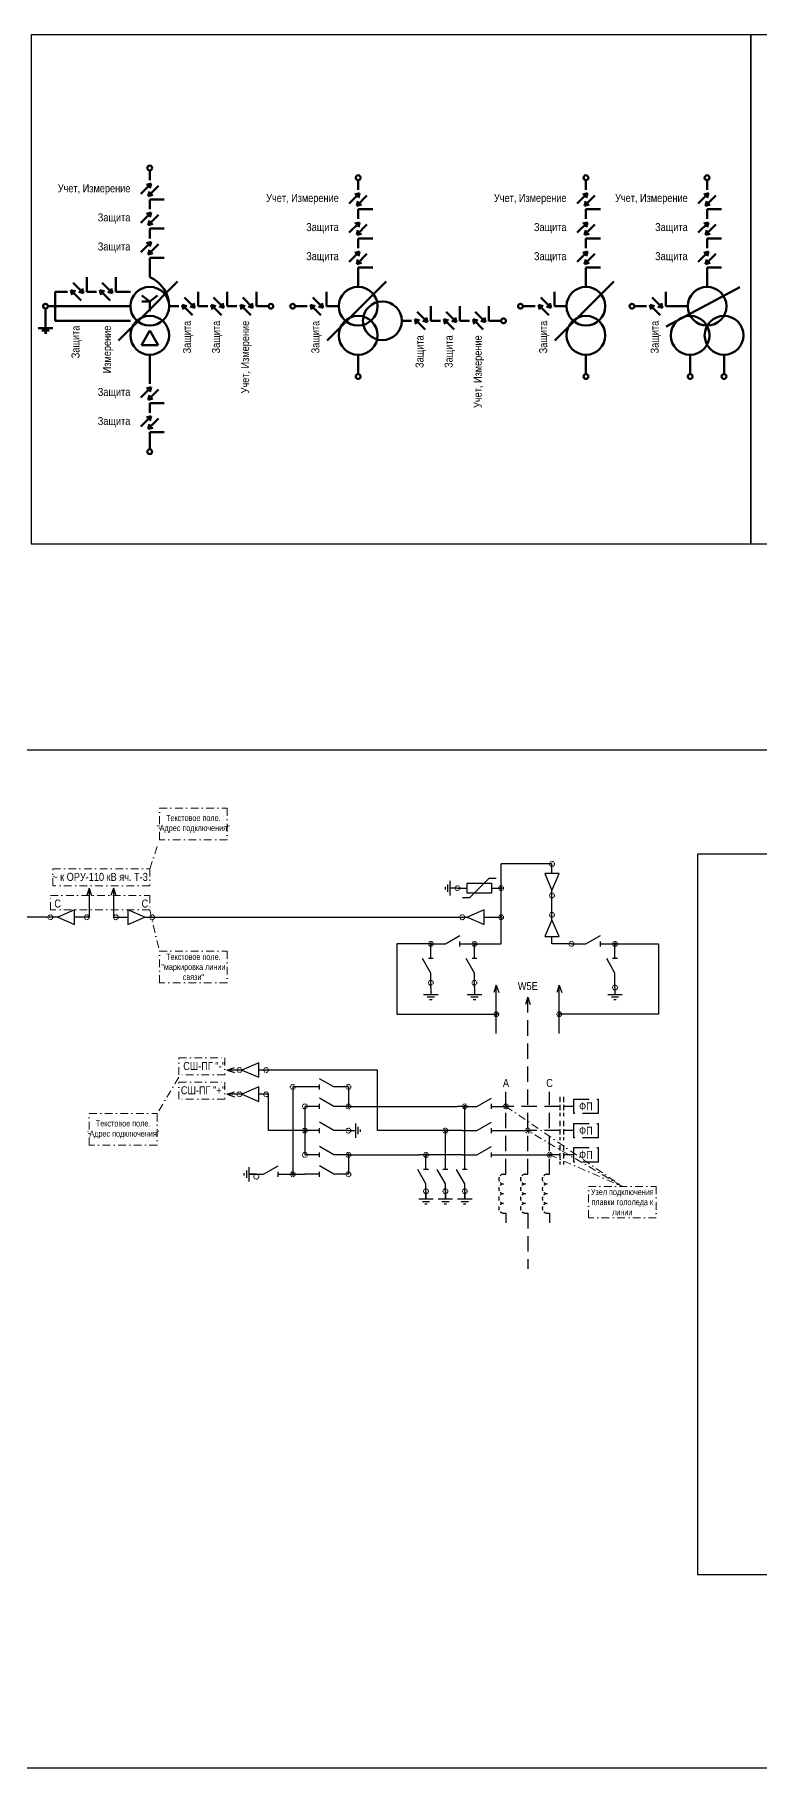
# Model space of a CAD drawing. Header units: millimetres. Extents: x 2565 to 10526, y 3800 to 9503.
# Drawn here: x 4684 to 4983, y 3800 to 4515 of the extents above; entities that cross this region are included whole.
import ezdxf
from ezdxf.enums import TextEntityAlignment as Align

# ---------------------------------------------------------------- set-up
doc = ezdxf.new("R2010")
doc.units = ezdxf.units.MM
doc.linetypes.add('штриховая2', pattern=[9.525, 6.35, -3.175])
doc.linetypes.add('штрихпунктирная2', pattern=[12.7, 6.35, -3.175, 0, -3.175])
for name, color, linetype, lineweight in [('Обводящая', 1, 'штрихпунктирная2', 13), ('Основная', 7, 'Continuous', 30), ('Толстая', 7, 'Continuous', 53), ('Штриховая', 7, 'штриховая2', 20)]:
    doc.layers.add(name, color=color, linetype=linetype, lineweight=lineweight)
doc.layers.add('Рамка', color=190, linetype='Continuous', lineweight=25, plot=False)
doc.layers.add('Схема проекта', color=7, linetype='Continuous')
doc.styles.add('Narrow', font='ARIALN.TTF')
doc.styles.add('Вывод', font='tahoma.ttf', dxfattribs={"height": 2.5})
doc.styles.add('Компонент', font='ARIALN.TTF', dxfattribs={"height": 3.5})

# ---------------------------------------------------------------- blocks, each defined once
blk = doc.blocks.new('*U191')
at = {"color": 0}
blk.add_line((0, 0), (6, 3.43), dxfattribs=at)
blk = doc.blocks.new('*U35')
at = {"color": 0}
blk.add_line((0, -1), (0, 1), dxfattribs=at)
blk = doc.blocks.new('*U256')
at = {"color": 0}
for p, q in [((0, 3), (0, 9)), ((0, -9), (0, -3))]:
    blk.add_line(p, q, dxfattribs=at)
at = {"color": 0, "ltscale": 0.25, "rotation": 89.99999999999999}
for name, p in [('*U191', (0, -3)), ('*U35', (0, 3))]:
    blk.add_blockref(name, p, dxfattribs=at)
at = {"layer": 'Основная'}
for tag, height, style, p in [('В1', 2.5, 'Вывод', (2, 7)), ('ОУ', 3.5, 'Компонент', (-12, 0)), ('В2', 2.5, 'Вывод', (2, -7))]:
    blk.add_attdef(tag, text='', height=height, dxfattribs=dict(at, style=style)).set_placement(p, align=Align.MIDDLE_CENTER)
blk = doc.blocks.new('*U94')
at = {"color": 0}
for p, q in [((-9, 0), (-3, 0)), ((3, 0), (9, 0))]:
    blk.add_line(p, q, dxfattribs=at)
at = {"color": 0, "ltscale": 0.25}
for name, p in [('*U191', (-3, 0)), ('*U35', (3, 0))]:
    blk.add_blockref(name, p, dxfattribs=at)
at = {"layer": 'Основная'}
for tag, height, style, p in [('ОУ', 3.5, 'Компонент', (0, 12)), ('В2', 2.5, 'Вывод', (-7, -2)), ('В1', 2.5, 'Вывод', (7, -2))]:
    blk.add_attdef(tag, text='', height=height, dxfattribs=dict(at, style=style)).set_placement(p, align=Align.MIDDLE_CENTER)
blk = doc.blocks.new('*U26')
at = {"color": 0}
for p, q in [((3, 0), (-3, 0)), ((0, 3), (0, 0)), ((1.5, -1), (-1.5, -1)), ((0.5, -2), (-0.5, -2))]:
    blk.add_line(p, q, dxfattribs=at)
blk = doc.blocks.new('*U257')
at = {"color": 0}
for p, q in [((-9, 0), (-5, 0)), ((5, 0), (9, 0))]:
    blk.add_line(p, q, dxfattribs=at)
at = {"color": 0, "ltscale": 0.35}
for q in [(4, 4), (-7, -4)]:
    blk.add_line((-4, -4), q, dxfattribs=at)
at = {"ltscale": 0.35}
blk.add_line((7, 4), (4, 4), dxfattribs=at)
at = {"color": 0, "ltscale": 0.35}
blk.add_lwpolyline([(-5, 2), (5, 2), (5, -2), (-5, -2)], close=True, dxfattribs=at)
at = {"layer": 'Основная'}
for tag, height, style, p in [('ОУ', 3.5, 'Компонент', (0, 6)), ('В2', 2.5, 'Вывод', (-7, -2)), ('В1', 2.5, 'Вывод', (7, -2))]:
    blk.add_attdef(tag, text='', height=height, dxfattribs=dict(at, style=style)).set_placement(p, align=Align.MIDDLE_CENTER)
blk = doc.blocks.new('*U134')
at = {"color": 0}
for p, q in [((-2, -0.5), (-2, 0.5)), ((-1, -1.5), (-1, 1.5)), ((0, -3), (0, 3)), ((3, 0), (0, 0))]:
    blk.add_line(p, q, dxfattribs=at)
blk = doc.blocks.new('*U41')
at = {"color": 0}
for p, q in [((-3, 0), (-9, 0)), ((9, 0), (3, 0))]:
    blk.add_line(p, q, dxfattribs=at)
at = {"color": 0, "ltscale": 0.25, "xscale": -1}
for name, p in [('*U191', (3, 0)), ('*U35', (-3, 0))]:
    blk.add_blockref(name, p, dxfattribs=at)
at = {"layer": 'Основная'}
for tag, height, style, p in [('ОУ', 3.5, 'Компонент', (0, 12)), ('В1', 2.5, 'Вывод', (-7, -2)), ('В2', 2.5, 'Вывод', (7, -2))]:
    blk.add_attdef(tag, text='', height=height, dxfattribs=dict(at, style=style)).set_placement(p, align=Align.MIDDLE_CENTER)
blk = doc.blocks.new('*U270')
at = {"color": 0}
for p, q in [((-3, 0), (0, 0)), ((0, -3), (0, 3)), ((1, -1.5), (1, 1.5)), ((2, -0.5), (2, 0.5))]:
    blk.add_line(p, q, dxfattribs=at)
blk = doc.blocks.new('*U16')
at = {"ltscale": 0.25}
for p, q in [((-3.46, -4), (0, 2)), ((0, 2), (3.46, -4)), ((-3.46, -4), (3.46, -4))]:
    blk.add_line(p, q, dxfattribs=at)
blk.add_circle((0, 0), 8, dxfattribs=at)
at = {"layer": 'Основная', "style": 'Компонент'}
blk.add_attdef('ОУ', text='', height=3.5, dxfattribs=at).set_placement((17, 0), align=Align.MIDDLE_CENTER)
blk = doc.blocks.new('*U17')
at = {"ltscale": 0.25}
for p, q in [((0, 0), (-20, 0)), ((14.44, 0), (0, 0))]:
    blk.add_line(p, q, dxfattribs=at)
blk.add_lwpolyline([(-18, 0, 1, 0, 0), (-20, 0, 0, 0, 0)], format="xyseb", dxfattribs=at)
at = {"layer": 'Основная', "style": 'Вывод'}
blk.add_attdef('ОС', text='', height=2.5, dxfattribs=at).set_placement((3, 2), align=Align.MIDDLE_CENTER)
blk = doc.blocks.new('*U18')
at = {"ltscale": 0.25}
for q in [(-3.2, 4.4), (3.2, 4.4), (0, -2), (3.21, 2)]:
    blk.add_line((0, 2), q, dxfattribs=at)
blk.add_circle((0, 0), 8, dxfattribs=at)
blk.add_arc((5.23, -0.15), 13.23, 113.28026, 179.33961, dxfattribs=at)
at = {"layer": 'Основная', "style": 'Компонент'}
blk.add_attdef('ОУ', text='', height=3.5, dxfattribs=at).set_placement((-17, 0), align=Align.MIDDLE_CENTER)
blk = doc.blocks.new('*U31')
at = {"color": 0}
for p, q in [((-3, 0), (3, 0)), ((0, 3), (0, 0)), ((-1.5, -1), (1.5, -1)), ((-0.5, -2), (0.5, -2))]:
    blk.add_line(p, q, dxfattribs=at)
blk = doc.blocks.new('*U47')
at = {"ltscale": 0.25}
for p, q in [((0, 0), (-20, 0)), ((14.44, 0), (0, 0))]:
    blk.add_line(p, q, dxfattribs=at)
blk.add_lwpolyline([(-18, 0, 1, 0, 0), (-20, 0, 0, 0, 0)], format="xyseb", dxfattribs=at)
at = {"layer": 'Основная', "style": 'Вывод'}
blk.add_attdef('ОС', text='', height=2.5, dxfattribs=at).set_placement((3, 2), align=Align.MIDDLE_CENTER)

msp = doc.modelspace()

# ---------------------------------------------------------------- linework, layer by layer
at = {"layer": 'Обводящая', "ltscale": 0.5}
for points in [[(4735, 4196), (4763, 4196), (4763, 4183), (4735, 4183), (4735, 4196)], [(4731, 4171), (4735, 4183), (4735, 4183)], [(4691, 4171), (4731, 4171), (4731, 4164), (4691, 4164), (4691, 4171)], [(4690, 4160), (4731, 4160), (4731, 4154), (4690, 4154), (4690, 4160)], [(4731, 4154), (4735, 4137), (4735, 4137)], [(4735, 4137), (4763, 4137), (4763, 4124), (4735, 4124), (4735, 4137)], [(4743, 4093), (4762, 4093), (4762, 4086), (4743, 4086), (4743, 4093)], [(4743, 4085), (4734, 4070), (4734, 4070)], [(4743, 4083), (4762, 4083), (4762, 4076), (4743, 4076), (4743, 4083)], [(4706, 4070), (4734, 4070), (4734, 4057), (4706, 4057), (4706, 4070)], [(4878, 4073), (4926, 4040)], [(4896, 4053), (4926, 4040), (4887, 4063)], [(4912, 4040), (4940, 4040), (4940, 4027), (4912, 4027), (4912, 4040)]]:
    msp.add_lwpolyline(points, dxfattribs=at)
at = {"layer": 'Основная', "color": 4}
msp.add_lwpolyline([(4075, 4220), (5377, 4220), (5377, 3800), (4075, 3800), (4075, 4220)], dxfattribs=at)
at = {"layer": 'Основная'}
for points in [[(4693, 4151), (4636, 4151), (4636, 4173), (4184, 4173)], [(4865, 4140), (4876, 4140), (4876, 4173)], [(4897, 4169), (4897, 4173), (4876, 4173)], [(4897, 4162), (4900, 4169), (4894, 4169), (4897, 4162)], [(4706, 4163), (4706, 4151), (4700, 4151)], [(4706, 4163), (4705, 4160)], [(4706, 4163), (4707, 4160)], [(4716, 4163), (4715, 4160)], [(4716, 4163), (4717, 4160)], [(4716, 4163), (4716, 4151), (4722, 4151)], [(4897, 4150), (4897, 4162)], [(4693, 4151), (4700, 4148), (4700, 4154), (4693, 4151)], [(4729, 4151), (4722, 4154), (4722, 4148), (4729, 4151)], [(4729, 4151), (4862, 4151)], [(4862, 4151), (4869, 4148), (4869, 4154), (4862, 4151)], [(4869, 4151), (4876, 4151)], [(4897, 4150), (4894, 4143), (4900, 4143), (4897, 4150)], [(4847, 4140), (4833, 4140), (4833, 4111), (4874, 4111)], [(4905, 4140), (4897, 4140), (4897, 4143)], [(4923, 4140), (4941, 4140), (4941, 4111), (4900, 4111)], [(4874, 4123), (4873, 4120)], [(4874, 4123), (4875, 4120)], [(4900, 4123), (4899, 4120)], [(4900, 4123), (4901, 4120)], [(4769, 4088), (4776, 4085), (4776, 4091), (4769, 4088)], [(4763, 4088), (4766, 4089)], [(4763, 4088), (4766, 4087)], [(4769, 4088), (4763, 4088)], [(4860, 4063), (4825, 4063), (4825, 4088), (4776, 4088)], [(4763, 4078), (4766, 4079)], [(4769, 4078), (4763, 4078)], [(4763, 4078), (4766, 4077)], [(4769, 4078), (4776, 4075), (4776, 4081), (4769, 4078)], [(4795, 4063), (4780, 4063), (4780, 4078), (4776, 4078)], [(4795, 4081), (4790, 4081), (4790, 4045), (4795, 4045)], [(4813, 4081), (4813, 4073)], [(4795, 4073), (4795, 4053)], [(4813, 4073), (4830, 4073), (4830, 4073), (4858, 4073)], [(4860, 4073), (4858, 4073)], [(4861, 4053), (4861, 4073)], [(4853, 4053), (4853, 4063)], [(4878, 4063), (4887, 4063)], [(4813, 4053), (4813, 4045)], [(4813, 4053), (4830, 4053), (4830, 4053), (4842, 4053)], [(4860, 4053), (4842, 4053)], [(4878, 4053), (4896, 4053)]]:
    msp.add_lwpolyline(points, dxfattribs=at)
at = {"layer": 'Основная', "ltscale": 0.25, "const_width": 0.6}
for points in [[(4875.7, 4163, 1), (4876.3, 4163, 1)], [(4875.7, 4151, 1), (4876.3, 4151, 1)], [(4846.7, 4140, 1), (4847.3, 4140, 1)], [(4864.7, 4140, 1), (4865.3, 4140, 1)], [(4922.7, 4140, 1), (4923.3, 4140, 1)], [(4873.7, 4111, 1), (4874.3, 4111, 1)], [(4899.7, 4111, 1), (4900.3, 4111, 1)], [(4812.7, 4073, 1), (4813.3, 4073, 1)], [(4860.7, 4073, 1), (4861.3, 4073, 1)], [(4794.7, 4063, 1), (4795.3, 4063, 1)], [(4852.7, 4063, 1), (4853.3, 4063, 1)], [(4812.7, 4053, 1), (4813.3, 4053, 1)], [(4844.7, 4053, 1), (4845.3, 4053, 1)], [(4789.7, 4045, 1), (4790.3, 4045, 1)]]:
    msp.add_lwpolyline(points, format="xyb", close=True, dxfattribs=at)
at = {"layer": 'Основная', "ltscale": 0.6}
for points in [[(4874, 4103), (4874, 4123)], [(4900, 4103), (4900, 4123)]]:
    msp.add_lwpolyline(points, dxfattribs=at)
at = {"layer": 'Рамка'}
for points in [[(4682, 4515), (4682, 4305), (4979, 4305), (4979, 4515)], [(4979, 4515), (4979, 4305), (5276, 4305), (5276, 4515)], [(4957, 3880), (5167, 3880), (5167, 4177), (4957, 4177)]]:
    msp.add_lwpolyline(points, close=True, dxfattribs=at)
at = {"layer": 'Схема проекта', "linetype": 'штриховая2', "ltscale": 0.35}
for p, q in [((4900.25, 4077), (4900.25, 4069)), ((4901.75, 4077), (4901.75, 4069)), ((4900.25, 4067), (4900.25, 4059)), ((4901.75, 4067), (4901.75, 4059)), ((4900.25, 4057), (4900.25, 4049)), ((4901.75, 4057), (4901.75, 4049))]:
    msp.add_line(p, q, dxfattribs=at)
at = {"layer": 'Схема проекта', "linetype": 'штриховая2', "ltscale": 0.25}
for p, q in [((4877, 4045), (4878, 4045)), ((4886, 4045), (4887, 4045)), ((4895, 4045), (4896, 4045)), ((4877, 4029), (4878, 4029)), ((4886, 4029), (4887, 4029)), ((4895, 4029), (4896, 4029))]:
    msp.add_line(p, q, dxfattribs=at)
at = {"layer": 'Схема проекта', "linetype": 'штриховая2'}
for points in [[(4887, 4118), (4886, 4115)], [(4887, 4045), (4887, 4118)], [(4887, 4118), (4888, 4115)], [(4878, 4045), (4878, 4079)], [(4896, 4045), (4896, 4079)], [(4900.25, 4073), (4878, 4073)], [(4906, 4073), (4901.75, 4073)], [(4900.25, 4063), (4887, 4063)], [(4906, 4063), (4901.75, 4063)], [(4900.25, 4053), (4896, 4053)], [(4906, 4053), (4901.75, 4053)], [(4878, 4029), (4878, 4025)], [(4887, 4029), (4887, 4006)], [(4896, 4029), (4896, 4025)]]:
    msp.add_lwpolyline(points, dxfattribs=at)
for points in [[(4906, 4076), (4916, 4076), (4916, 4070), (4906, 4070)], [(4906, 4066), (4916, 4066), (4916, 4060), (4906, 4060)], [(4906, 4056), (4916, 4056), (4916, 4050), (4906, 4050)]]:
    msp.add_lwpolyline(points, close=True, dxfattribs=at)
at = {"layer": 'Схема проекта', "linetype": 'штриховая2', "ltscale": 0.25, "const_width": 0.6}
for points in [[(4877.7, 4073, 1), (4878.3, 4073, 1)], [(4886.7, 4063, 1), (4887.3, 4063, 1)], [(4895.7, 4053, 1), (4896.3, 4053, 1)]]:
    msp.add_lwpolyline(points, format="xyb", close=True, dxfattribs=at)
at = {"layer": 'Схема проекта', "linetype": 'штриховая2', "ltscale": 0.25}
for centre, major_axis, start_param, end_param in [((4877, 4043), (0, -2), 3.141593, 6.283185), ((4877, 4039), (0, -2), 3.141593, 6.283185), ((4886, 4043), (0, -2), 3.141593, 6.283185), ((4886, 4039), (0, -2), 3.141593, 6.283185), ((4895, 4043), (0, -2), 3.141593, 6.283185), ((4895, 4039), (0, -2), 3.141593, 6.283185), ((4877, 4035), (-2, 0), 4.712389, 7.853982), ((4877, 4031), (-2, 0), 4.712389, 7.853982), ((4886, 4035), (-2, 0), 4.712389, 7.853982), ((4886, 4031), (-2, 0), 4.712389, 7.853982), ((4895, 4035), (-2, 0), 4.712389, 7.853982), ((4895, 4031), (-2, 0), 4.712389, 7.853982)]:
    msp.add_ellipse(centre, major_axis=major_axis, ratio=1, start_param=start_param, end_param=end_param, dxfattribs=at)
at = {"layer": 'Толстая'}
for points in [[(4731, 4459), (4731, 4455)], [(4817, 4455), (4817, 4451)], [(4911, 4455), (4911, 4451)], [(4961, 4455), (4961, 4451)], [(4727.35, 4449.35), (4731.6, 4453.6)], [(4731.6, 4453.6), (4729.67, 4453.08)], [(4734.65, 4452.65), (4730.4, 4448.4)], [(4730.4, 4448.4), (4730.92, 4450.33)], [(4730.4, 4448.4), (4732.33, 4448.92)], [(4731.6, 4453.6), (4731.08, 4451.67)], [(4813.35, 4445.35), (4817.6, 4449.6)], [(4817.6, 4449.6), (4815.67, 4449.08)], [(4820.65, 4448.65), (4816.4, 4444.4)], [(4817.6, 4449.6), (4817.08, 4447.67)], [(4907.35, 4445.35), (4911.6, 4449.6)], [(4911.6, 4449.6), (4909.67, 4449.08)], [(4914.65, 4448.65), (4910.4, 4444.4)], [(4911.6, 4449.6), (4911.08, 4447.67)], [(4957.35, 4445.35), (4961.6, 4449.6)], [(4961.6, 4449.6), (4959.67, 4449.08)], [(4964.65, 4448.65), (4960.4, 4444.4)], [(4961.6, 4449.6), (4961.08, 4447.67)], [(4727.35, 4437.35), (4731.6, 4441.6)], [(4731.6, 4441.6), (4729.67, 4441.08)], [(4734.65, 4440.65), (4730.4, 4436.4)], [(4731, 4447), (4731, 4443)], [(4731, 4447), (4737, 4447)], [(4731.6, 4441.6), (4731.08, 4439.67)], [(4816.4, 4444.4), (4816.92, 4446.33)], [(4816.4, 4444.4), (4818.33, 4444.92)], [(4817, 4443), (4817, 4439)], [(4817, 4443), (4823, 4443)], [(4910.4, 4444.4), (4910.92, 4446.33)], [(4910.4, 4444.4), (4912.33, 4444.92)], [(4911, 4443), (4911, 4439)], [(4911, 4443), (4917, 4443)], [(4960.4, 4444.4), (4960.92, 4446.33)], [(4960.4, 4444.4), (4962.33, 4444.92)], [(4961, 4443), (4961, 4439)], [(4961, 4443), (4967, 4443)], [(4730.4, 4436.4), (4730.92, 4438.33)], [(4730.4, 4436.4), (4732.33, 4436.92)], [(4731, 4435), (4731, 4431)], [(4731, 4435), (4737, 4435)], [(4813.35, 4433.35), (4817.6, 4437.6)], [(4817.6, 4437.6), (4815.67, 4437.08)], [(4820.65, 4436.65), (4816.4, 4432.4)], [(4816.4, 4432.4), (4816.92, 4434.33)], [(4817.6, 4437.6), (4817.08, 4435.67)], [(4907.35, 4433.35), (4911.6, 4437.6)], [(4911.6, 4437.6), (4909.67, 4437.08)], [(4914.65, 4436.65), (4910.4, 4432.4)], [(4910.4, 4432.4), (4910.92, 4434.33)], [(4911.6, 4437.6), (4911.08, 4435.67)], [(4957.35, 4433.35), (4961.6, 4437.6)], [(4961.6, 4437.6), (4959.67, 4437.08)], [(4964.65, 4436.65), (4960.4, 4432.4)], [(4960.4, 4432.4), (4960.92, 4434.33)], [(4961.6, 4437.6), (4961.08, 4435.67)], [(4727.35, 4425.35), (4731.6, 4429.6)], [(4731.6, 4429.6), (4729.67, 4429.08)], [(4734.65, 4428.65), (4730.4, 4424.4)], [(4730.4, 4424.4), (4730.92, 4426.33)], [(4731.6, 4429.6), (4731.08, 4427.67)], [(4816.4, 4432.4), (4818.33, 4432.92)], [(4817, 4431), (4817, 4427)], [(4817, 4431), (4823, 4431)], [(4910.4, 4432.4), (4912.33, 4432.92)], [(4911, 4431), (4911, 4427)], [(4911, 4431), (4917, 4431)], [(4960.4, 4432.4), (4962.33, 4432.92)], [(4961, 4431), (4961, 4427)], [(4961, 4431), (4967, 4431)], [(4730.4, 4424.4), (4732.33, 4424.92)], [(4731, 4423), (4737, 4423)], [(4731, 4423), (4731, 4415)], [(4813.35, 4421.35), (4817.6, 4425.6)], [(4817.6, 4425.6), (4815.67, 4425.08)], [(4820.65, 4424.65), (4816.4, 4420.4)], [(4816.4, 4420.4), (4816.92, 4422.33)], [(4816.4, 4420.4), (4818.33, 4420.92)], [(4817, 4419), (4823, 4419)], [(4817, 4419), (4817, 4411)], [(4817.6, 4425.6), (4817.08, 4423.67)], [(4907.35, 4421.35), (4911.6, 4425.6)], [(4911.6, 4425.6), (4909.67, 4425.08)], [(4914.65, 4424.65), (4910.4, 4420.4)], [(4910.4, 4420.4), (4910.92, 4422.33)], [(4910.4, 4420.4), (4912.33, 4420.92)], [(4911, 4419), (4917, 4419)], [(4911, 4419), (4911, 4411)], [(4911.6, 4425.6), (4911.08, 4423.67)], [(4957.35, 4421.35), (4961.6, 4425.6)], [(4961.6, 4425.6), (4959.67, 4425.08)], [(4964.65, 4424.65), (4960.4, 4420.4)], [(4960.4, 4420.4), (4960.92, 4422.33)], [(4960.4, 4420.4), (4962.33, 4420.92)], [(4961, 4419), (4967, 4419)], [(4961, 4419), (4961, 4411)], [(4961.6, 4425.6), (4961.08, 4423.67)], [(4699.35, 4412.65), (4703.6, 4408.4)], [(4705, 4409), (4705, 4415)], [(4711.35, 4412.65), (4715.6, 4408.4)], [(4717, 4409), (4717, 4415)], [(4697, 4409), (4692, 4409)], [(4692, 4409), (4692, 4397)], [(4702.65, 4405.35), (4698.4, 4409.6)], [(4698.4, 4409.6), (4700.33, 4409.08)], [(4698.4, 4409.6), (4698.92, 4407.67)], [(4703.6, 4408.4), (4701.67, 4408.92)], [(4703.6, 4408.4), (4703.08, 4410.33)], [(4709, 4409), (4705, 4409)], [(4714.65, 4405.35), (4710.4, 4409.6)], [(4710.4, 4409.6), (4712.33, 4409.08)], [(4710.4, 4409.6), (4710.92, 4407.67)], [(4715.6, 4408.4), (4713.67, 4408.92)], [(4715.6, 4408.4), (4715.08, 4410.33)], [(4723, 4409), (4717, 4409)], [(4745.35, 4406.65), (4749.6, 4402.4)], [(4751, 4403), (4751, 4409)], [(4757.35, 4406.65), (4761.6, 4402.4)], [(4763, 4403), (4763, 4409)], [(4769.35, 4406.65), (4773.6, 4402.4)], [(4775, 4403), (4775, 4409)], [(4798.35, 4406.65), (4802.6, 4402.4)], [(4804, 4403), (4804, 4409)], [(4892.35, 4406.65), (4896.6, 4402.4)], [(4898, 4403), (4898, 4409)], [(4938.35, 4406.65), (4942.6, 4402.4)], [(4944, 4403), (4944, 4409)], [(4688, 4402), (4688, 4397)], [(4692, 4403), (4689, 4403)], [(4723, 4403), (4692, 4403)], [(4743, 4403), (4739, 4403)], [(4748.65, 4399.35), (4744.4, 4403.6)], [(4744.4, 4403.6), (4746.33, 4403.08)], [(4744.4, 4403.6), (4744.92, 4401.67)], [(4749.6, 4402.4), (4747.67, 4402.92)], [(4749.6, 4402.4), (4749.08, 4404.33)], [(4755, 4403), (4751, 4403)], [(4760.65, 4399.35), (4756.4, 4403.6)], [(4756.4, 4403.6), (4758.33, 4403.08)], [(4756.4, 4403.6), (4756.92, 4401.67)], [(4761.6, 4402.4), (4759.67, 4402.92)], [(4761.6, 4402.4), (4761.08, 4404.33)], [(4767, 4403), (4763, 4403)], [(4772.65, 4399.35), (4768.4, 4403.6)], [(4768.4, 4403.6), (4770.33, 4403.08)], [(4768.4, 4403.6), (4768.92, 4401.67)], [(4773.6, 4402.4), (4771.67, 4402.92)], [(4773.6, 4402.4), (4773.08, 4404.33)], [(4775, 4403), (4780, 4403)], [(4791, 4403), (4796, 4403)], [(4801.65, 4399.35), (4797.4, 4403.6)], [(4797.4, 4403.6), (4799.33, 4403.08)], [(4797.4, 4403.6), (4797.92, 4401.67)], [(4802.6, 4402.4), (4800.67, 4402.92)], [(4802.6, 4402.4), (4802.08, 4404.33)], [(4804, 4403), (4809, 4403)], [(4844.65, 4393.35), (4840.4, 4397.6)], [(4840.4, 4397.6), (4842.33, 4397.08)], [(4840.4, 4397.6), (4840.92, 4395.67)], [(4841.35, 4400.65), (4845.6, 4396.4)], [(4845.6, 4396.4), (4845.08, 4398.33)], [(4847, 4397), (4847, 4403)], [(4856.65, 4393.35), (4852.4, 4397.6)], [(4852.4, 4397.6), (4854.33, 4397.08)], [(4852.4, 4397.6), (4852.92, 4395.67)], [(4853.35, 4400.65), (4857.6, 4396.4)], [(4857.6, 4396.4), (4857.08, 4398.33)], [(4859, 4397), (4859, 4403)], [(4868.65, 4393.35), (4864.4, 4397.6)], [(4864.4, 4397.6), (4866.33, 4397.08)], [(4864.4, 4397.6), (4864.92, 4395.67)], [(4865.35, 4400.65), (4869.6, 4396.4)], [(4869.6, 4396.4), (4869.08, 4398.33)], [(4871, 4397), (4871, 4403)], [(4885, 4403), (4890, 4403)], [(4895.65, 4399.35), (4891.4, 4403.6)], [(4891.4, 4403.6), (4893.33, 4403.08)], [(4891.4, 4403.6), (4891.92, 4401.67)], [(4896.6, 4402.4), (4894.67, 4402.92)], [(4896.6, 4402.4), (4896.08, 4404.33)], [(4898, 4403), (4903, 4403)], [(4931, 4403), (4936, 4403)], [(4941.65, 4399.35), (4937.4, 4403.6)], [(4937.4, 4403.6), (4939.33, 4403.08)], [(4937.4, 4403.6), (4937.92, 4401.67)], [(4942.6, 4402.4), (4940.67, 4402.92)], [(4942.6, 4402.4), (4942.08, 4404.33)], [(4944, 4403), (4953, 4403)], [(4723, 4397), (4692, 4397)], [(4839, 4397), (4835, 4397)], [(4845.6, 4396.4), (4843.67, 4396.92)], [(4851, 4397), (4847, 4397)], [(4857.6, 4396.4), (4855.67, 4396.92)], [(4863, 4397), (4859, 4397)], [(4869.6, 4396.4), (4867.67, 4396.92)], [(4871, 4397), (4876, 4397)], [(4731, 4383), (4731, 4371)], [(4817, 4375), (4817, 4383)], [(4911, 4375), (4911, 4383)], [(4954, 4375), (4954, 4383)], [(4968, 4375), (4968, 4383)], [(4727.35, 4365.35), (4731.6, 4369.6)], [(4731.6, 4369.6), (4729.67, 4369.08)], [(4731.6, 4369.6), (4731.08, 4367.67)], [(4734.65, 4368.65), (4730.4, 4364.4)], [(4730.4, 4364.4), (4730.92, 4366.33)], [(4730.4, 4364.4), (4732.33, 4364.92)], [(4731, 4363), (4731, 4359)], [(4731, 4363), (4737, 4363)], [(4727.35, 4353.35), (4731.6, 4357.6)], [(4731.6, 4357.6), (4729.67, 4357.08)], [(4734.65, 4356.65), (4730.4, 4352.4)], [(4731.6, 4357.6), (4731.08, 4355.67)], [(4730.4, 4352.4), (4730.92, 4354.33)], [(4730.4, 4352.4), (4732.33, 4352.92)], [(4731, 4351), (4737, 4351)], [(4731, 4351), (4731, 4344)]]:
    msp.add_lwpolyline(points, dxfattribs=at)
at = {"layer": 'Толстая', "ltscale": 0.25, "const_width": 0.6}
msp.add_lwpolyline([(4691.7, 4403, 1), (4692.3, 4403, 1)], format="xyb", close=True, dxfattribs=at)
at = {"layer": 'Толстая'}
for centre in [(4731, 4460), (4817, 4456), (4911, 4456), (4961, 4456), (4688, 4403), (4781, 4403), (4790, 4403), (4877, 4397), (4884, 4403), (4930, 4403), (4817, 4374), (4911, 4374), (4954, 4374), (4968, 4374), (4731, 4343)]:
    msp.add_circle(centre, 1, dxfattribs=at)
at = {"layer": 'Толстая', "ltscale": 0.25}
for centre in [(4817, 4403), (4827, 4397), (4911, 4403), (4961, 4403), (4817, 4391), (4911, 4391), (4954, 4391), (4968, 4391)]:
    msp.add_circle(centre, 8, dxfattribs=at)
at = {"layer": 'Штриховая', "ltscale": 0.1}
for centre in [(4897, 4173), (4858, 4163), (4876, 4163), (4897, 4160), (4690, 4151), (4705, 4151), (4717, 4151), (4732, 4151), (4860, 4151), (4876, 4151), (4897, 4152), (4847, 4140), (4865, 4140), (4905, 4140), (4923, 4140), (4847, 4124), (4865, 4124), (4923, 4122), (4874, 4111), (4900, 4111), (4768, 4088), (4779, 4088), (4768, 4078), (4779, 4078), (4790, 4081), (4813, 4081), (4795, 4073), (4813, 4073), (4861, 4073), (4878, 4073), (4795, 4063), (4813, 4063), (4853, 4063), (4887, 4063), (4795, 4053), (4813, 4053), (4845, 4053), (4896, 4053), (4775, 4044), (4790, 4045), (4813, 4045), (4845, 4038), (4853, 4038), (4861, 4038)]:
    msp.add_circle(centre, 1, dxfattribs=at)

# ---------------------------------------------------------------- block references
at = {"layer": 'Основная', "ltscale": 0.25}
for name, p in [('*U134', (4855, 4163)), ('*U256', (4847, 4131)), ('*U94', (4856, 4140)), ('*U256', (4865, 4131)), ('*U94', (4914, 4140)), ('*U256', (4923, 4131)), ('*U26', (4847, 4119)), ('*U26', (4865, 4119)), ('*U26', (4923, 4119)), ('*U41', (4804, 4081)), ('*U41', (4804, 4073)), ('*U94', (4869, 4073)), ('*U41', (4804, 4063)), ('*U270', (4816, 4063)), ('*U94', (4869, 4063)), ('*U41', (4804, 4053)), ('*U94', (4869, 4053)), ('*U134', (4772, 4045)), ('*U94', (4781, 4045)), ('*U41', (4804, 4045)), ('*U256', (4845, 4044)), ('*U256', (4853, 4044)), ('*U256', (4861, 4044)), ('*U26', (4845, 4034.7)), ('*U26', (4853, 4034.7)), ('*U26', (4861, 4034.7))]:
    msp.add_blockref(name, p, dxfattribs=at)
at = {"layer": 'Основная', "ltscale": 0.35}
msp.add_blockref('*U257', (4867, 4163), dxfattribs=at)
at = {"layer": 'Толстая', "ltscale": 0.25}
for name, p, rotation in [('*U17', (4728.36, 4399.05), 224.9999999999999), ('*U17', (4814.36, 4399.05), 224.9999999999999), ('*U17', (4908.36, 4399.05), 224.9999999999999), ('*U47', (4956.83, 4401.39), 208.1452236498778)]:
    msp.add_blockref(name, p, dxfattribs=dict(at, rotation=rotation))
at = {"layer": 'Толстая', "ltscale": 0.35, "xscale": -1}
msp.add_blockref('*U18', (4731, 4403), dxfattribs=at)
at = {"layer": 'Толстая', "ltscale": 0.35}
msp.add_blockref('*U16', (4731, 4391), dxfattribs=at)
at = {"layer": 'Толстая', "ltscale": 0.25}
msp.add_blockref('*U31', (4688, 4394), dxfattribs=at)

# ---------------------------------------------------------------- texts
at = {"layer": 'Основная', "style": 'Narrow'}
for s, p in [('Учет, Измерение', (4723, 4450)), ('Учет, Измерение', (4809, 4446)), ('Учет, Измерение', (4903, 4446)), ('Учет, Измерение', (4953, 4446)), ('Защита', (4723, 4438)), ('Защита', (4809, 4434)), ('Защита', (4903, 4434)), ('Защита', (4953, 4434)), ('Защита', (4723, 4426)), ('Защита', (4809, 4422)), ('Защита', (4903, 4422)), ('Защита', (4953, 4422)), ('Защита', (4723, 4366)), ('Защита', (4723, 4354)), ('СШ-ПГ "-"', (4762, 4088)), ('СШ-ПГ "+"', (4762, 4078))]:
    msp.add_text(s, height=3.3, dxfattribs=at).set_placement(p, align=Align.RIGHT)
for s, p in [('Защита', (4702, 4395)), ('Измерение', (4715, 4395)), ('Защита', (4748, 4397)), ('Защита', (4760, 4397)), ('Учет, Измерение', (4772, 4397)), ('Защита', (4801, 4397)), ('Защита', (4844, 4391)), ('Защита', (4856, 4391)), ('Учет, Измерение', (4868, 4391)), ('Защита', (4895, 4397)), ('Защита', (4941, 4397))]:
    msp.add_text(s, height=3.3, rotation=90, dxfattribs=at).set_placement(p, align=Align.RIGHT)
for s, p in [('~ к ОРУ-110 кВ яч. Т-3', (4710.48, 4166)), ('C', (4693, 4155)), ('C', (4729, 4155))]:
    msp.add_text(s, height=3.3, dxfattribs=at).set_placement(p, align=Align.CENTER)
at = {"layer": 'Схема проекта', "linetype": 'штриховая2', "style": 'Narrow'}
for s, p in [('W5E', (4887, 4121)), ('A', (4878, 4081)), ('C', (4896, 4081))]:
    msp.add_text(s, height=3.3, dxfattribs=at).set_placement(p, align=Align.CENTER)
at = {"layer": 'Схема проекта', "linetype": 'штриховая2', "char_height": 3.3, "width": 10, "attachment_point": 5, "style": 'Narrow'}
for insert in [(4911, 4073), (4911, 4063), (4911, 4053)]:
    msp.add_mtext('ФП', dxfattribs=dict(at, insert=insert))
at = {"layer": 'Толстая', "char_height": 2.5, "width": 28, "attachment_point": 5, "style": 'Narrow'}
for s, insert in [('Текстовое поле.\\P"Адрес подключения"', (4749, 4189.5)), ('Текстовое поле.\\P"маркировка линии связи"', (4749, 4130.5)), ('Текстовое поле.\\P"Адрес подключения"', (4720, 4063.5)), ('Узел подключения плавки гололеда к линии', (4926, 4033.5))]:
    msp.add_mtext(s, dxfattribs=dict(at, insert=insert))

doc.saveas('drawing.dxf')
